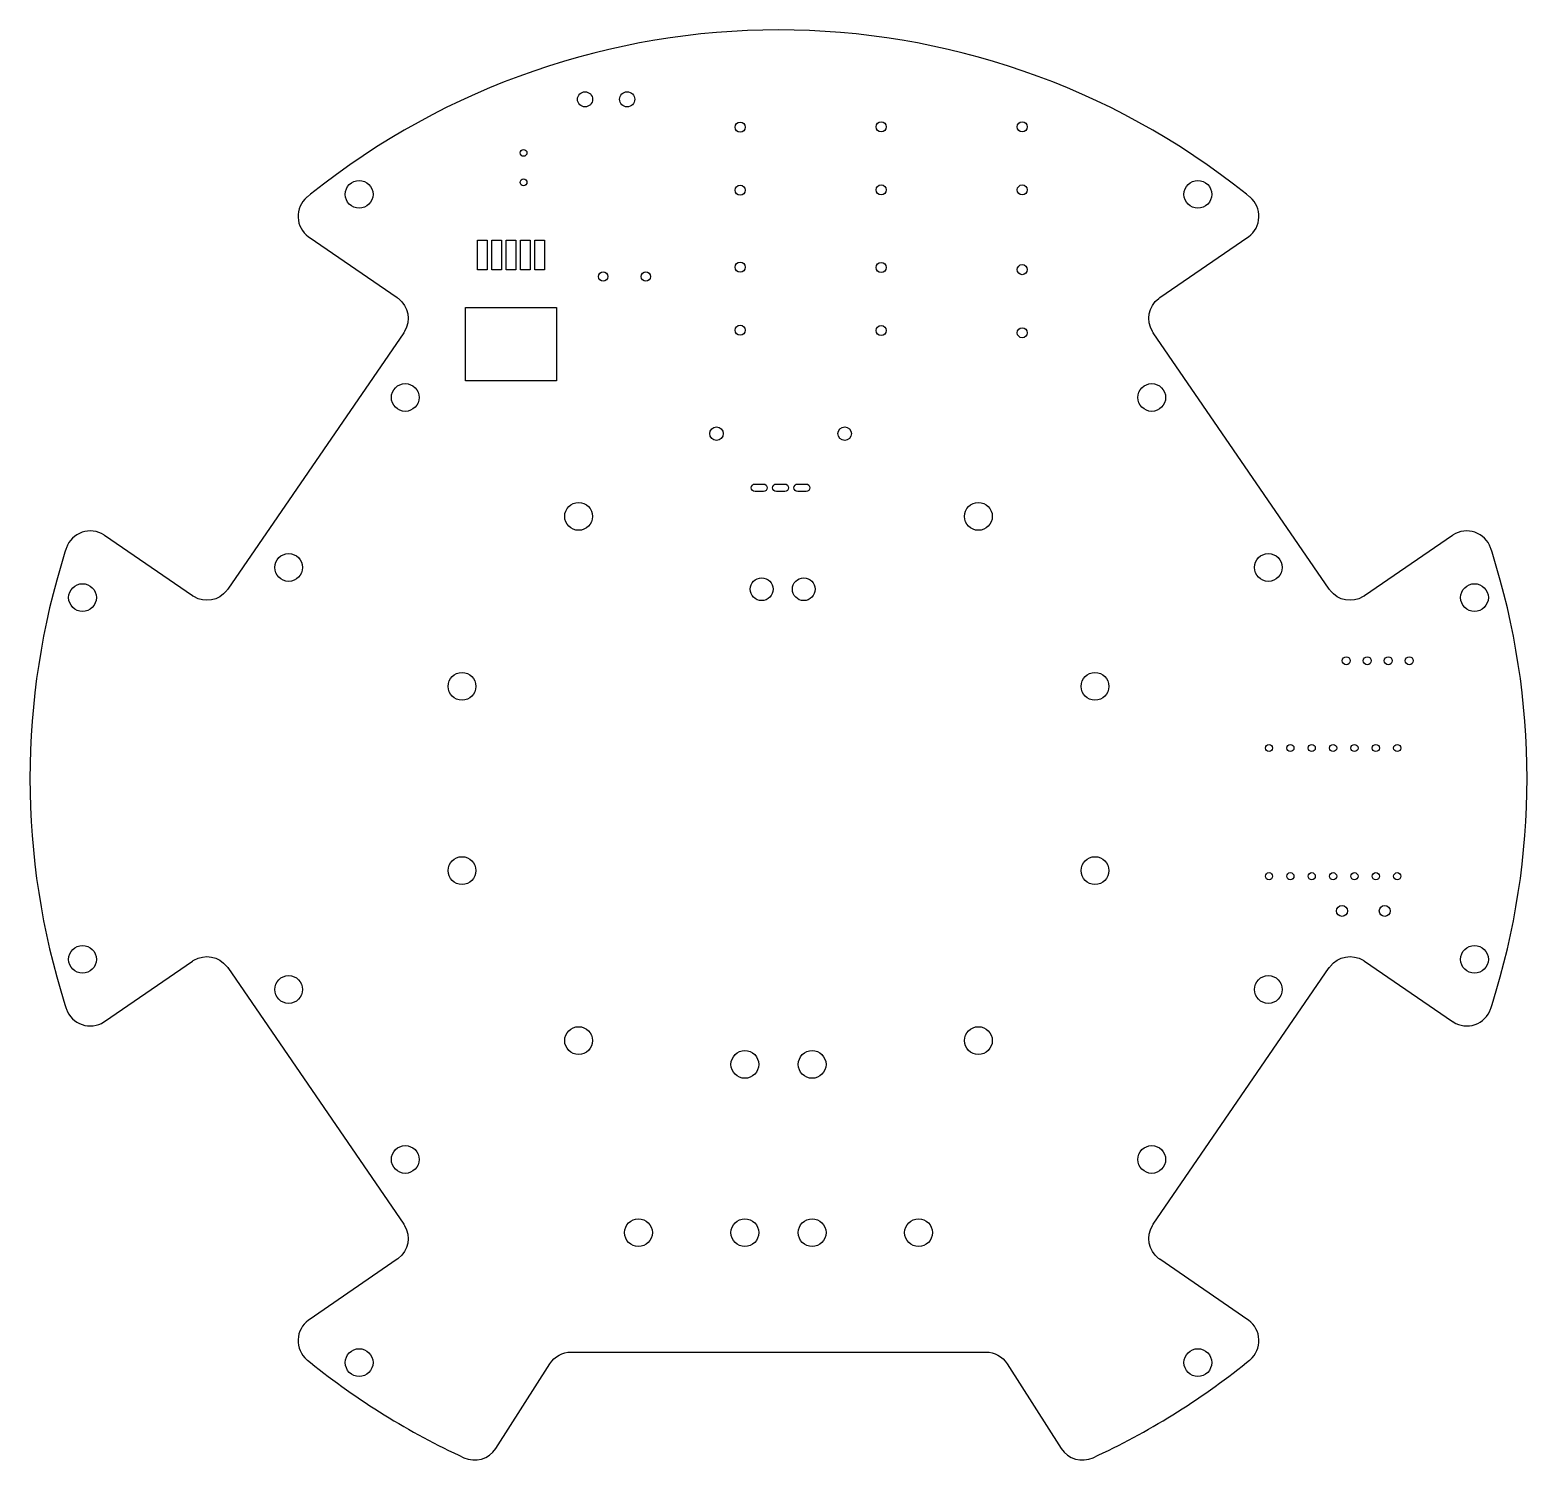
# Model space of a CAD drawing. Header units: millimetres. Extents: x -89 to 89, y -81 to 89.
import ezdxf

# ---------------------------------------------------------------- set-up
doc = ezdxf.new("R2010")
doc.units = ezdxf.units.MM
doc.layers.get('0').update_dxf_attribs({"linetype": 'CONTINUOUS'})

msp = doc.modelspace()

# ---------------------------------------------------------------- linework, layer by layer
for points in [[(65.59, 22.35), (65.54, 22.42, -0.007026), (65.49, 22.49), (44.56, 53, -0.006656), (44.51, 53.06), (44.47, 53.14, -0.382635), (45.21, 57.08), (45.28, 57.13, -0.005816), (45.34, 57.17), (55.82, 64.36, 0.001214), (55.83, 64.37), (55.9, 64.42, 0.482588), (56.08, 69.11), (56.01, 69.16), (55.64, 69.46, 0.351149), (-55.64, 69.46), (-56.01, 69.16), (-56.08, 69.11, 0.483567), (-55.89, 64.41), (-55.82, 64.36), (-45.34, 57.17, -0.007025), (-45.27, 57.12), (-45.2, 57.07, -0.381717), (-44.47, 53.14), (-44.51, 53.07, -0.007017), (-44.56, 53), (-65.49, 22.49, -0.007017), (-65.54, 22.42), (-65.59, 22.35, -0.381719), (-69.52, 21.62), (-69.59, 21.66, -0.007018), (-69.66, 21.71), (-80.14, 28.9), (-80.21, 28.95, 0.483571), (-84.67, 27.43), (-84.69, 27.35), (-84.84, 26.89, 0.154703), (-84.84, -26.89), (-84.69, -27.35), (-84.67, -27.43, 0.483713), (-80.21, -28.95), (-80.14, -28.9), (-69.66, -21.71, -0.006755), (-69.59, -21.66), (-69.52, -21.62, -0.38172), (-65.59, -22.35), (-65.53, -22.42, -0.006747), (-65.49, -22.49), (-44.56, -53, -0.006938), (-44.51, -53.07), (-44.47, -53.14, -0.38254), (-45.21, -57.08), (-45.28, -57.13, -0.005947), (-45.34, -57.17), (-55.82, -64.36), (-55.89, -64.41, 0.483571), (-56.08, -69.11), (-56.01, -69.16), (-55.65, -69.45, 0.060536), (-37.4, -80.76, 0.375299), (-33.61, -79.65), (-27.18, -69.59, -0.255993), (-24.65, -68.2), (24.65, -68.2, -0.255993), (27.18, -69.59), (33.61, -79.65, 0.375299), (37.4, -80.76, 0.060542), (55.65, -69.45), (56.01, -69.16), (56.08, -69.11, 0.483738), (55.89, -64.41), (55.82, -64.36), (45.34, -57.17, -0.007142), (45.27, -57.12), (45.2, -57.07, -0.381713), (44.47, -53.14), (44.51, -53.07, -0.007024), (44.56, -53), (65.49, -22.49, -0.006965), (65.54, -22.42), (65.59, -22.35, -0.382732), (69.53, -21.62), (69.6, -21.67, -0.005721), (69.66, -21.71), (80.14, -28.9, 0.001287), (80.16, -28.91), (80.23, -28.95, 0.482403), (84.67, -27.43), (84.69, -27.35), (84.84, -26.89, 0.154701), (84.84, 26.89), (84.69, 27.35), (84.67, 27.43, 0.483829), (80.21, 28.95), (80.14, 28.9), (69.66, 21.71, -0.007208), (69.59, 21.66), (69.52, 21.62, -0.381715)], [(-1.79, 34.11), (-2.79, 34.11, -1), (-2.79, 35.01), (-1.79, 35.01, -1)], [(0.75, 34.11), (-0.25, 34.11, -1), (-0.25, 35.01), (0.75, 35.01, -1)], [(3.29, 34.11), (2.29, 34.11, -1), (2.29, 35.01), (3.29, 35.01, -1)]]:
    msp.add_lwpolyline(points, format="xyb", close=True)
for points in [[(-35.78, 64), (-34.64, 64), (-34.64, 60.46), (-35.78, 60.46)], [(-34.08, 64), (-32.94, 64), (-32.94, 60.46), (-34.08, 60.46)], [(-32.38, 64), (-31.24, 64), (-31.24, 60.46), (-32.38, 60.46)], [(-30.68, 64), (-29.54, 64), (-29.54, 60.46), (-30.68, 60.46)], [(-28.98, 64), (-27.84, 64), (-27.84, 60.46), (-28.98, 60.46)], [(-37.23, 56), (-26.39, 56), (-26.39, 47.26), (-37.23, 47.26)]]:
    msp.add_lwpolyline(points, close=True)
for centre, radius in [((-23, 80.75), 0.9), ((-18, 80.75), 0.9), ((-4.55, 77.44), 0.6), ((12.21, 77.48), 0.6), ((28.98, 77.48), 0.6), ((-30.31, 74.38), 0.4), ((-30.31, 70.88), 0.4), ((-49.86, 69.45), 1.65), ((-4.55, 69.94), 0.6), ((12.21, 69.98), 0.6), ((28.98, 69.98), 0.6), ((49.86, 69.45), 1.65), ((-4.55, 60.79), 0.6), ((12.21, 60.75), 0.6), ((28.98, 60.5), 0.6), ((-20.85, 59.68), 0.55), ((-15.77, 59.68), 0.55), ((-4.55, 53.29), 0.6), ((12.21, 53.25), 0.6), ((28.98, 53), 0.6), ((-44.38, 45.3), 1.65), ((44.38, 45.3), 1.65), ((-7.37, 41), 0.8), ((7.87, 41), 0.8), ((-23.77, 31.16), 1.65), ((23.77, 31.16), 1.65), ((-58.24, 25.09), 1.65), ((58.24, 25.09), 1.65), ((-82.75, 21.51), 1.65), ((-2, 22.5), 1.35), ((3, 22.5), 1.35), ((82.75, 21.51), 1.65), ((67.5, 14), 0.475), ((70, 14), 0.475), ((72.5, 14), 0.475), ((75, 14), 0.475), ((-37.63, 10.95), 1.65), ((37.63, 10.95), 1.65), ((58.32, 3.62), 0.425), ((60.86, 3.62), 0.425), ((63.4, 3.62), 0.425), ((65.94, 3.62), 0.425), ((68.48, 3.62), 0.425), ((71.02, 3.62), 0.425), ((73.56, 3.62), 0.425), ((-37.63, -10.95), 1.65), ((37.63, -10.95), 1.65), ((58.32, -11.62), 0.425), ((60.86, -11.62), 0.425), ((63.4, -11.62), 0.425), ((65.94, -11.62), 0.425), ((68.48, -11.62), 0.425), ((71.02, -11.62), 0.425), ((73.56, -11.62), 0.425), ((67, -15.75), 0.65), ((72.08, -15.75), 0.65), ((-82.75, -21.51), 1.65), ((82.75, -21.51), 1.65), ((-58.24, -25.09), 1.65), ((58.24, -25.09), 1.65), ((-23.77, -31.16), 1.65), ((23.77, -31.16), 1.65), ((-4, -34), 1.65), ((4, -34), 1.65), ((-44.38, -45.3), 1.65), ((44.38, -45.3), 1.65), ((-16.65, -54), 1.65), ((-4, -54), 1.65), ((4, -54), 1.65), ((16.65, -54), 1.65), ((-49.86, -69.45), 1.65), ((49.86, -69.45), 1.65)]:
    msp.add_circle(centre, radius)

doc.saveas('drawing.dxf')
